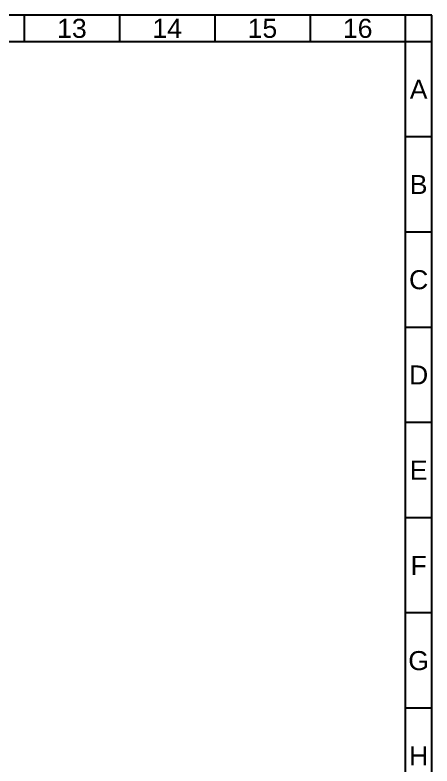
# Model space of a CAD drawing. Extents: x 0 to 414, y 0 to 296.
# Drawn here: x 304.6 to 414, y 98.8 to 296 of the extents above; entities that cross this region are included whole.
import ezdxf
from ezdxf.enums import TextEntityAlignment as Align

# ---------------------------------------------------------------- set-up
doc = ezdxf.new("R2010")
doc.units = 0
doc.layers.get('0').update_dxf_attribs({"lineweight": 30})
doc.layers.add('CARTOUCHE', color=7, linetype='Continuous')
doc.styles.get("Standard").update_dxf_attribs({"font": 'arial.ttf'})

# ---------------------------------------------------------------- blocks, each defined once
blk = doc.blocks.new('cartouche A3 Horizontal')
at = {"layer": 'CARTOUCHE'}
for p, q in [((407, 296), (407, 0)), ((414, 0), (414, 296)), ((414, 264), (407, 264)), ((414, 239), (407, 239)), ((414, 214), (407, 214)), ((414, 189), (407, 189)), ((414, 164), (407, 164)), ((414, 139), (407, 139)), ((414, 114), (407, 114))]:
    blk.add_line(p, q, dxfattribs=at)
for s, p in [('B', (410.5, 251.5)), ('C', (410.5, 226.5)), ('D', (410.5, 201.5)), ('E', (410.5, 176.5)), ('F', (410.5, 151.5)), ('G', (410.5, 126.5)), ('H', (410.5, 101.5))]:
    blk.add_text(s, height=5, dxfattribs=at).set_placement(p, align=Align.MIDDLE_CENTER)
for tag, p in [('AUTEUR', (32.63, 34.79)), ('Nom_projet', (236, 34.94)), ('TENSION', (360.65, 35)), ('CLASSE', (32.59, 26.97)), ('Nom1_dessin', (236, 27)), ('REG.N', (384.71, 26.97)), ('DATE', (32.26, 18.99)), ('Nom2_dessin', (236, 19)), ('REVISION', (362.02, 18.99)), ('VERIFICATEUR', (43.74, 11.02)), ('Nom3_dessin', (236, 11)), ('N°', (352.45, 10.96)), ('NBRE', (373.66, 11.02))]:
    blk.add_attdef(tag, text='', height=4, dxfattribs=at).set_placement(p, align=Align.MIDDLE_LEFT)

msp = doc.modelspace()

# ---------------------------------------------------------------- linework, layer by layer
at = {"layer": 'CARTOUCHE'}
for p, q in [((414, 296), (0, 296)), ((307, 296), (307, 289)), ((332, 296), (332, 289)), ((357, 296), (357, 289)), ((382, 296), (382, 289)), ((414, 289), (0, 289))]:
    msp.add_line(p, q, dxfattribs=at)

# ---------------------------------------------------------------- block references
msp.add_blockref('cartouche A3 Horizontal', (0, 0))

# ---------------------------------------------------------------- texts
for s, p in [('13', (319.5, 292.5)), ('14', (344.5, 292.5)), ('15', (369.5, 292.5)), ('16', (394.5, 292.5)), ('A', (410.5, 276.5))]:
    msp.add_text(s, height=5, dxfattribs=at).set_placement(p, align=Align.MIDDLE_CENTER)

doc.saveas('drawing.dxf')
